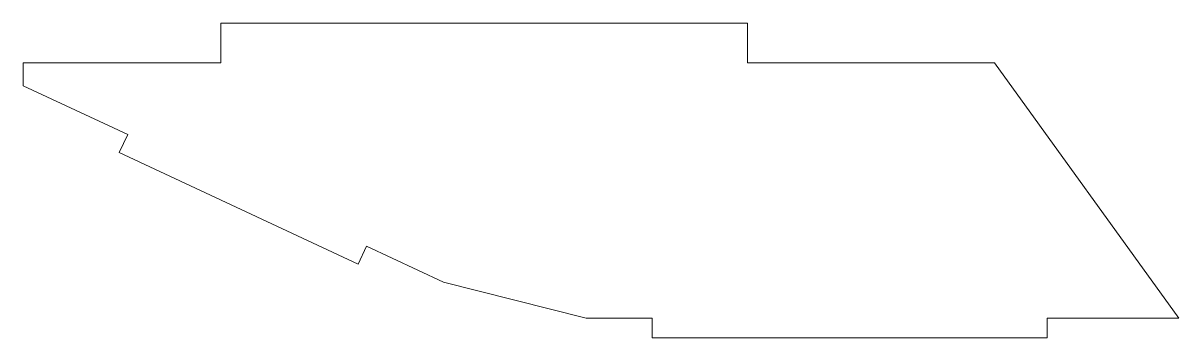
# Model space of a CAD drawing. Header units: inches. Extents: x -3.5 to 5.28, y -1.12 to 1.27.
import ezdxf

# ---------------------------------------------------------------- set-up
doc = ezdxf.new("R2010")
doc.units = ezdxf.units.IN
doc.header["$MEASUREMENT"] = 0

msp = doc.modelspace()

# ---------------------------------------------------------------- linework, layer by layer
at = {"color": 7, "linetype": 'Continuous', "lineweight": 15}
for p, q in [((-2, 1.2688), (-2, 0.9688)), ((-2, 1.2688), (2, 1.2688)), ((2, 1.2688), (2, 0.9688)), ((-3.5, 0.7937), (-3.5, 0.9688)), ((-3.5, 0.9688), (-2, 0.9688)), ((2, 0.9688), (3.875, 0.9688)), ((5.275, -0.9688), (3.875, 0.9688)), ((-3.5, 0.7937), (-2.7061, 0.423)), ((-2.7061, 0.423), (-2.7696, 0.2871)), ((-2.7696, 0.2871), (-0.9573, -0.559)), ((-0.9573, -0.559), (-0.8939, -0.423)), ((-0.8939, -0.423), (-0.3094, -0.6959)), ((0.775, -0.9688), (-0.3094, -0.6959)), ((1.275, -0.9688), (0.775, -0.9688)), ((1.275, -1.1187), (1.275, -0.9688)), ((4.275, -1.1187), (4.275, -0.9688)), ((5.275, -0.9688), (4.275, -0.9688)), ((4.275, -1.1187), (1.275, -1.1187))]:
    msp.add_line(p, q, dxfattribs=at)

doc.saveas('drawing.dxf')
